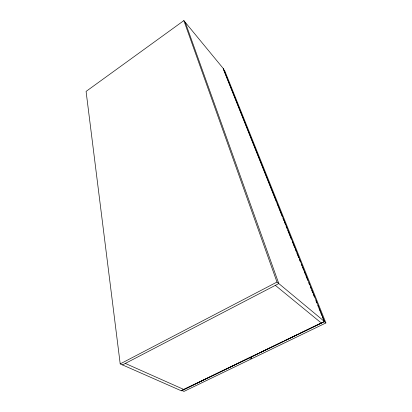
<?xml version="1.0" encoding="UTF-8"?>
<svg xmlns="http://www.w3.org/2000/svg" width="412" height="412" viewBox="0 0 412 412"><rect width="100%" height="100%" fill="white"/><g stroke="black" fill="none" stroke-linecap="round" stroke-linejoin="round"><path stroke-width="0.62" d="M223.299 68.531L183.85 20.6L86.082 91.413L120.206 363.899L181.362 390.823L324.558 321.587L223.232 68.449M120.206 363.899L276.988 282.06L324.558 321.587M122.493 364.908L278.79 283.559L185.282 22.336M195.597 383.752L181.79 390.432L183.989 391.4L251.655 358.764L251.294 357.528M196.751 383.196L234.722 364.826M235.875 364.27L249.106 357.873M250.573 357.163L258.633 353.264M259.781 352.708L283.374 341.301M284.522 340.745L297.758 334.343M298.911 333.787L320.773 323.209M181.265 390.782L324.481 321.525M276.498 202.132L223.278 68.995L224.746 70.782L325.918 322.946L251.969 358.61L250.002 357.441M125.325 363.436L183.989 389.556M249.682 357.595L251.655 358.764M275.34 285.351L321.432 323.101M325.918 322.946L324.229 321.54L322.318 316.766M276.972 203.327L278.167 206.314M278.646 207.509L282.225 216.465M282.941 218.252L283.894 220.641M284.373 221.836L285.567 224.823M286.041 226.018L287.236 229M287.715 230.195L291.294 239.151M292.247 241.54L292.963 243.327M293.442 244.522L294.637 247.509M295.11 248.704L296.305 251.686M296.784 252.88L298.69 257.66M299.406 259.452L300.363 261.836M301.316 264.226L302.032 266.018M302.511 267.213L303.701 270.195M304.18 271.39L305.374 274.377M305.848 275.571L307.759 280.345M308.717 282.735L309.433 284.527M310.385 286.912L311.101 288.704M311.58 289.899L312.77 292.886M313.249 294.075L314.444 297.062M315.875 300.647L316.828 303.031M317.781 305.421L318.497 307.213M318.976 308.408L320.17 311.39M320.649 312.584L321.839 315.571M183.85 20.6L276.988 282.06"/></g></svg>
